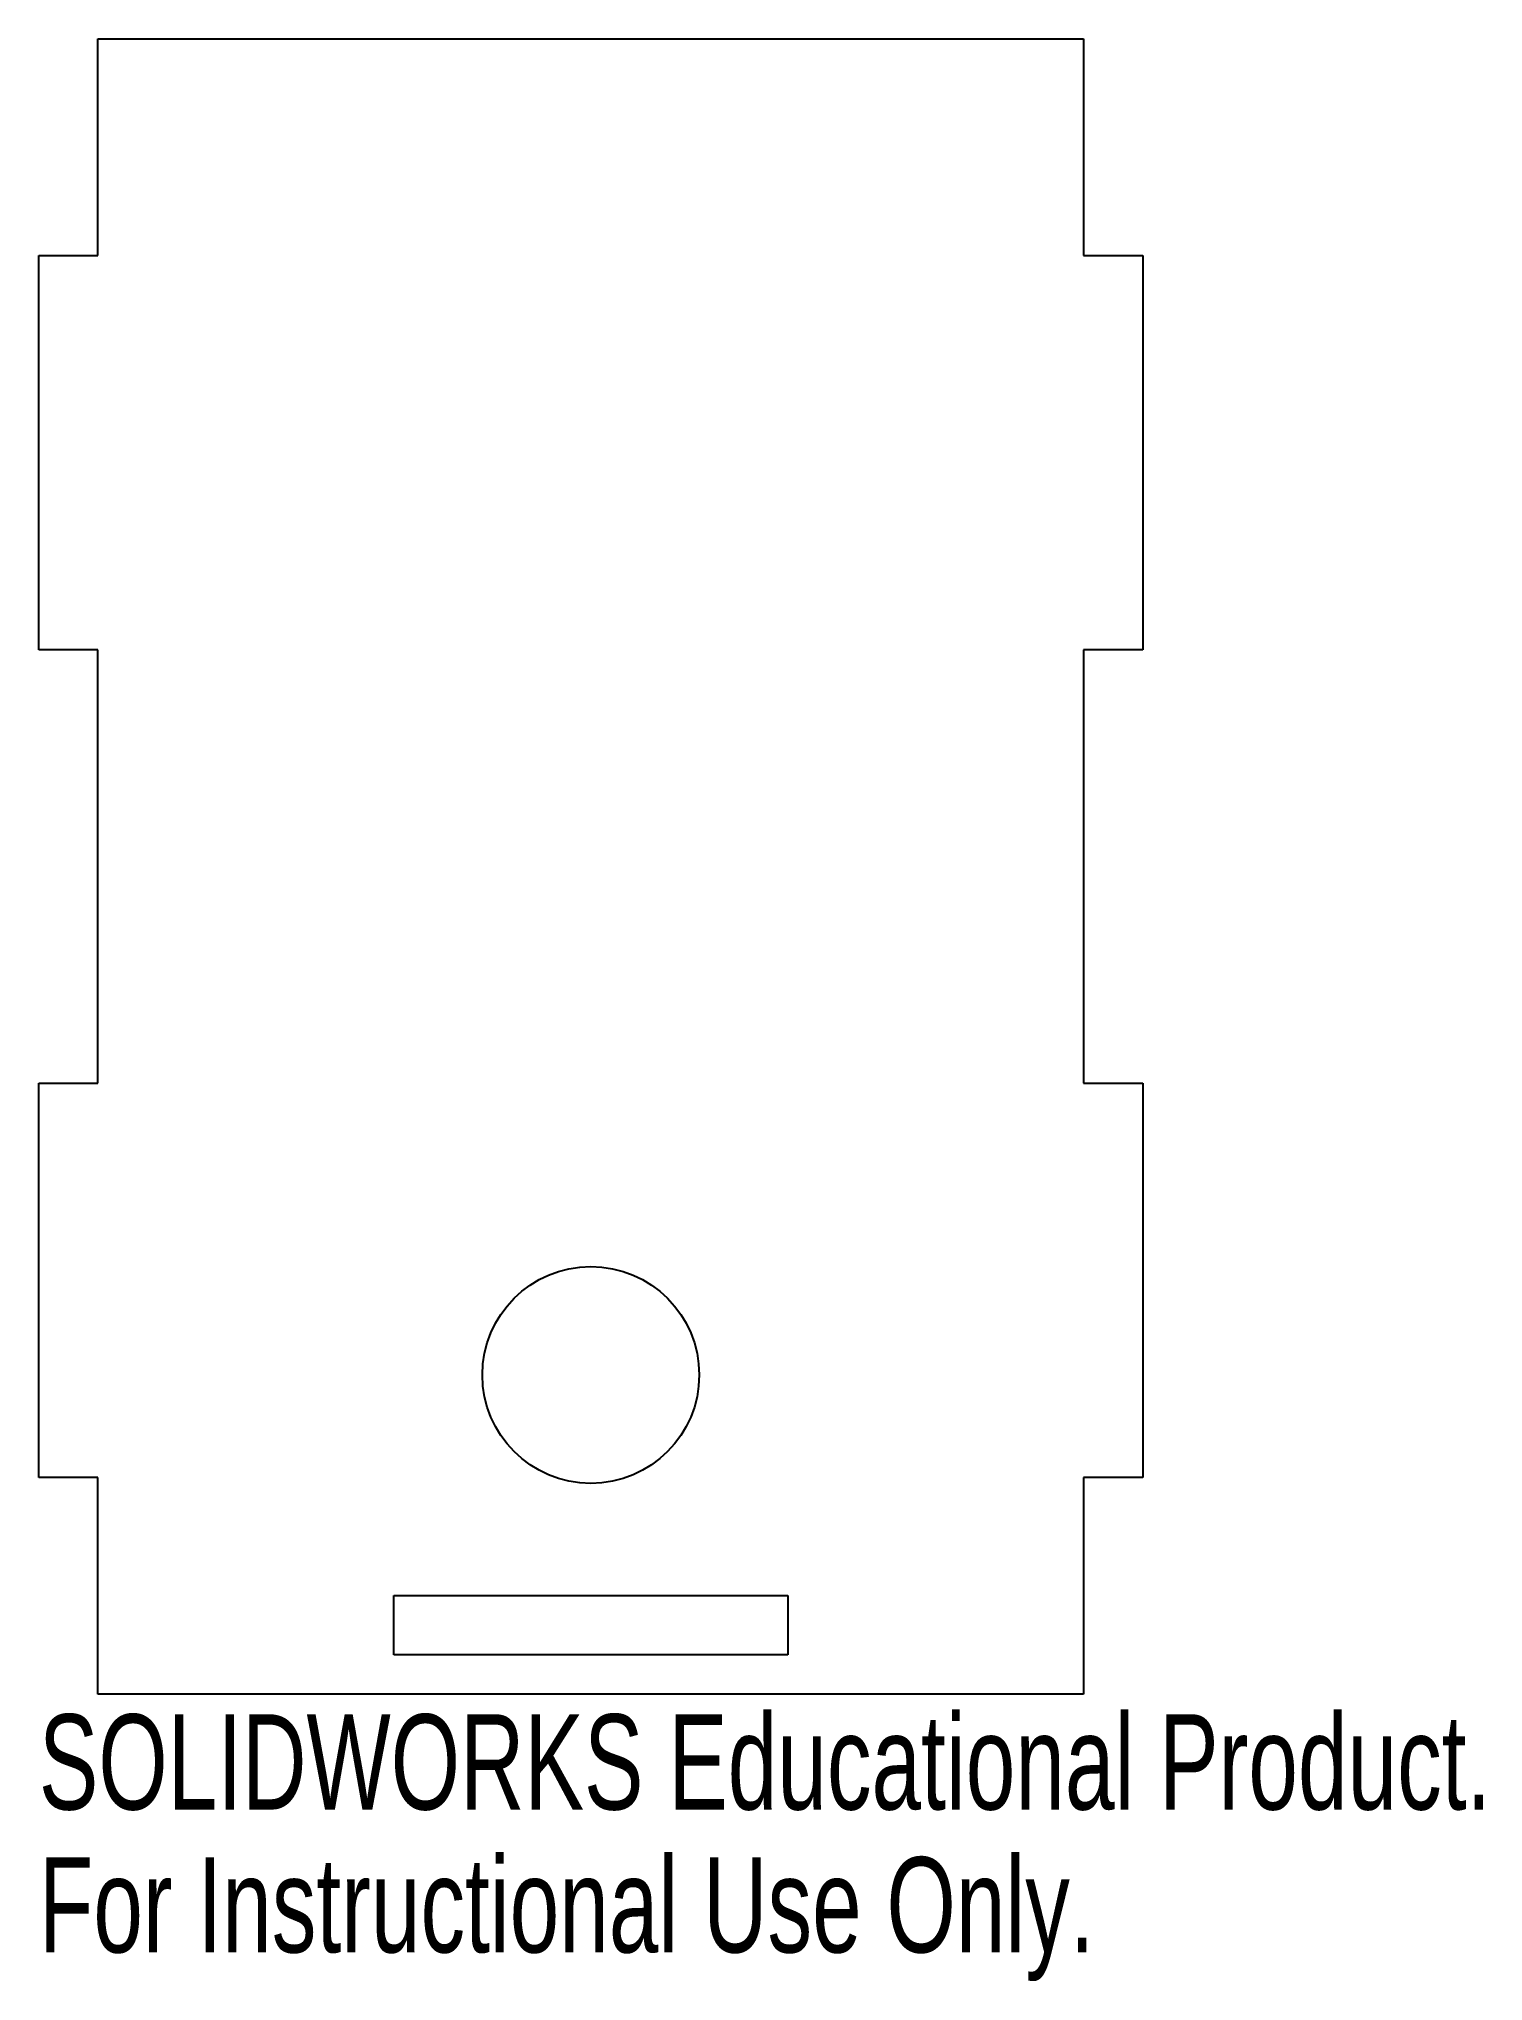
# Model space of a CAD drawing. Header units: millimetres. Extents: x -53 to 20.3, y -14.6 to 84.
import ezdxf

# ---------------------------------------------------------------- set-up
doc = ezdxf.new("R2010")
doc.units = ezdxf.units.MM
doc.styles.add('SLDTEXTSTYLE0', font='TXT', dxfattribs={"width": 0.7})

msp = doc.modelspace()

# ---------------------------------------------------------------- linework, layer by layer
at = {"color": 7, "linetype": 'Continuous', "lineweight": 25}
for p, q in [((-50, 84), (0, 84)), ((-50, 73), (-50, 84)), ((0, 84), (0, 73)), ((-53, 73), (-50, 73)), ((-53, 53), (-53, 73)), ((0, 73), (3, 73)), ((3, 73), (3, 53)), ((-50, 53), (-53, 53)), ((-50, 31), (-50, 53)), ((0, 53), (0, 31)), ((3, 53), (0, 53)), ((-53, 31), (-50, 31)), ((-53, 11), (-53, 31)), ((0, 31), (3, 31)), ((3, 31), (3, 11)), ((-50, 11), (-53, 11)), ((-50, 0), (-50, 11)), ((0, 11), (0, 0)), ((3, 11), (0, 11)), ((-35, 2), (-35, 5)), ((-35, 5), (-15, 5)), ((-15, 5), (-15, 2)), ((-15, 2), (-35, 2)), ((0, 0), (-50, 0))]:
    msp.add_line(p, q, dxfattribs=at)
msp.add_circle((-25, 16.2), 5.5, dxfattribs=at)

# ---------------------------------------------------------------- texts
at = {"color": 7, "linetype": 'Continuous', "char_height": 4.83362, "attachment_point": 1, "style": 'SLDTEXTSTYLE0'}
for s, insert in [('SOLIDWORKS Educational Product.', (-53, -1.02)), ('For Instructional Use Only.', (-53, -8.27))]:
    msp.add_mtext(s, dxfattribs=dict(at, insert=insert))

doc.saveas('drawing.dxf')
